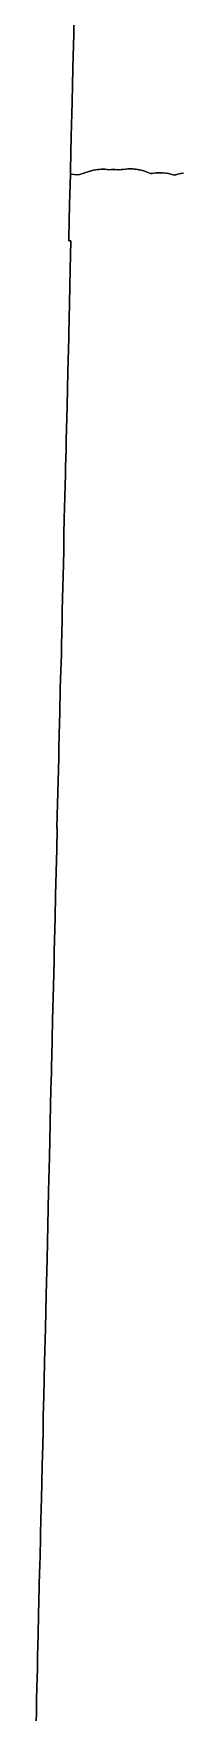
# Model space of a CAD drawing. Header units: inches. Extents: x 141448 to 685535, y 3466439 to 4099221.
# Drawn here: x 286739 to 293683, y 3861551 to 3940774 of the extents above; entities that cross this region are included whole.
import ezdxf

# ---------------------------------------------------------------- set-up
doc = ezdxf.new("R2010")
doc.units = ezdxf.units.IN
doc.header["$MEASUREMENT"] = 0
doc.layers.add('az_county', color=7, linetype='Continuous')

msp = doc.modelspace()

# ---------------------------------------------------------------- linework, layer by layer
at = {"layer": 'az_county'}
for points in [[(288566.125, 3942373.5), (288527.71875, 3940764.5), (288489.21875, 3939149), (288450.78125, 3937540), (288412.40625, 3935930), (288374.09375, 3934321.25), (288369.6875, 3934133.5), (288335.65625, 3932712.5), (288317.0625, 3931934.25), (288297.375, 3931106.5), (288294.875, 3930999.25), (288391.375, 3930997), (288361.875, 3929642), (288326.90625, 3928030.5), (288296, 3926612.5), (288291.59375, 3926422), (288254.09375, 3924809), (288216.6875, 3923199), (288179.21875, 3921588), (288168.53125, 3921127.5), (288147.53125, 3920351), (288137.53125, 3919979.5), (288094.21875, 3918371.5), (288081.625, 3917903.5), (288070.03125, 3917130.75), (288064.53125, 3917130.75), (288060.9375, 3916755.75), (288057.03125, 3916361.75), (288028.96875, 3915147.75), (288018.25, 3914685.25), (287989.65625, 3913538.5), (287977.96875, 3913066.75), (287957.15625, 3911931.25), (287948.5625, 3911457.75), (287911.5625, 3910325.25), (287896.25, 3909857.25), (287870, 3908715.25), (287859, 3908232.25), (287835.59375, 3907105.75), (287825.28125, 3906604), (287796.59375, 3905495.75), (287755.09375, 3903886.25), (287739.125, 3903266), (287746.53125, 3903265.75), (287728.1875, 3902275.5), (287718.59375, 3901757.5), (287689.78125, 3900666.5), (287675.375, 3900119.5), (287650.0625, 3899055), (287611.75, 3897441.75), (287601.96875, 3897024.75), (287573.96875, 3895835.25), (287536.03125, 3894222.5), (287494.125, 3892437.5), (287487.21875, 3892146.5), (287478.03125, 3891754), (287459.40625, 3890959.75), (287422.90625, 3889398.5), (287424.1875, 3889360.5), (287385.6875, 3887755.25), (287347.15625, 3886147.75), (287308.75, 3884542.5), (287272.625, 3882935), (287235.4375, 3881278.5), (287198.3125, 3879672.75), (287161.59375, 3878089), (287141.3125, 3877207.5), (287122.8125, 3876477), (287098.78125, 3875531.5), (287087.375, 3874858.5), (287085.5625, 3874757), (287056.0625, 3873640.25), (287047.28125, 3873249), (287027.65625, 3872379.25), (287009.78125, 3871611.25), (287000.28125, 3871202), (286970.5625, 3870004.75), (286962.28125, 3869669.75), (286930.78125, 3868397.5), (286925.875, 3868198.25), (286891.875, 3866793), (286877.5625, 3866202.25), (286855.875, 3865196.25), (286832.78125, 3864203.25), (286819.375, 3863584.5), (286809.28125, 3863200.25), (286785.875, 3862199.25), (286780.375, 3861900.25), (286776.28125, 3861667), (286739.375, 3860281.25)], [(293695.375, 3934187.5), (293553.5, 3934167.5), (293422.875, 3934140), (293326.09375, 3934115), (293295.875, 3934104.75), (293270.09375, 3934100.5), (293033.1875, 3934157), (292987.5, 3934164.75), (292870.875, 3934181.75), (292702.75, 3934198.5), (292671.5625, 3934198.75), (292581.75, 3934207), (292411.75, 3934203.25), (292406.46875, 3934203.5), (292207.46875, 3934178), (292136.84375, 3934173.75), (291984.75, 3934238.5), (291898.5625, 3934270.75), (291802.46875, 3934297.5), (291767.75, 3934309.5), (291708.75, 3934325), (291614.96875, 3934346), (291574.65625, 3934352), (291544.25, 3934360), (291439.25, 3934375.5), (291387.5625, 3934379.5), (291309.0625, 3934387.75), (291240.5625, 3934390.5), (291080.03125, 3934386.5), (290980.53125, 3934376.75), (290836.4375, 3934366.75), (290805.53125, 3934363), (290772.53125, 3934359), (290646.03125, 3934348.75), (290628.3125, 3934349), (290601.4375, 3934353), (290570.21875, 3934351.75), (290474.71875, 3934357.75), (290400.71875, 3934359), (290310.625, 3934358.5), (290200.21875, 3934352), (290108.625, 3934361.75), (289993.03125, 3934370.5), (289928.8125, 3934373.5), (289827.125, 3934373.5), (289730.21875, 3934367.25), (289661.53125, 3934361), (289561.90625, 3934348.5), (289437.59375, 3934323.5), (289363.5, 3934299.25), (289346.90625, 3934294), (289199.6875, 3934249.75), (289080.90625, 3934214), (289017.90625, 3934193), (288988.1875, 3934180.25), (288953.09375, 3934171.5), (288846.28125, 3934136), (288749, 3934114.5), (288556.40625, 3934130), (288378.28125, 3934134), (288369.6875, 3934133.5), (288374.09375, 3934321.25), (288412.40625, 3935930), (288450.78125, 3937540), (288489.21875, 3939149), (288527.71875, 3940764.5), (288566.125, 3942373.5)], [(286739.375, 3860281.25), (286776.28125, 3861667), (286780.375, 3861900.25), (286785.875, 3862199.25), (286809.28125, 3863200.25), (286819.375, 3863584.5), (286832.78125, 3864203.25), (286855.875, 3865196.25), (286877.5625, 3866202.25), (286891.875, 3866793), (286925.875, 3868198.25), (286930.78125, 3868397.5), (286962.28125, 3869669.75), (286970.5625, 3870004.75), (287000.28125, 3871202), (287009.78125, 3871611.25), (287027.65625, 3872379.25), (287047.28125, 3873249), (287056.0625, 3873640.25), (287085.5625, 3874757), (287087.375, 3874858.5), (287098.78125, 3875531.5), (287122.8125, 3876477), (287141.3125, 3877207.5), (287161.59375, 3878089), (287198.3125, 3879672.75), (287235.4375, 3881278.5), (287272.625, 3882935), (287308.75, 3884542.5), (287347.15625, 3886147.75), (287385.6875, 3887755.25), (287424.1875, 3889360.5), (287422.90625, 3889398.5), (287459.40625, 3890959.75), (287478.03125, 3891754), (287487.21875, 3892146.5), (287494.125, 3892437.5), (287536.03125, 3894222.5), (287573.96875, 3895835.25), (287601.96875, 3897024.75), (287611.75, 3897441.75), (287650.0625, 3899055), (287675.375, 3900119.5), (287689.78125, 3900666.5), (287718.59375, 3901757.5), (287728.1875, 3902275.5), (287746.53125, 3903265.75), (287739.125, 3903266), (287755.09375, 3903886.25), (287796.59375, 3905495.75), (287825.28125, 3906604), (287835.59375, 3907105.75), (287859, 3908232.25), (287870, 3908715.25), (287896.25, 3909857.25), (287911.5625, 3910325.25), (287948.5625, 3911457.75), (287957.15625, 3911931.25), (287977.96875, 3913066.75), (287989.65625, 3913538.5), (288018.25, 3914685.25), (288028.96875, 3915147.75), (288057.03125, 3916361.75), (288060.9375, 3916755.75), (288064.53125, 3917130.75), (288070.03125, 3917130.75), (288081.625, 3917903.5), (288094.21875, 3918371.5), (288137.53125, 3919979.5), (288147.53125, 3920351), (288168.53125, 3921127.5), (288179.21875, 3921588), (288216.6875, 3923199), (288254.09375, 3924809), (288291.59375, 3926422), (288296, 3926612.5), (288326.90625, 3928030.5), (288361.875, 3929642), (288391.375, 3930997), (288294.875, 3930999.25), (288297.375, 3931106.5), (288317.0625, 3931934.25), (288335.65625, 3932712.5), (288369.6875, 3934133.5), (288378.28125, 3934134), (288556.40625, 3934130), (288749, 3934114.5), (288846.28125, 3934136), (288953.09375, 3934171.5), (288988.1875, 3934180.25), (289017.90625, 3934193), (289080.90625, 3934214), (289199.6875, 3934249.75), (289346.90625, 3934294), (289363.5, 3934299.25), (289437.59375, 3934323.5), (289561.90625, 3934348.5), (289661.53125, 3934361), (289730.21875, 3934367.25), (289827.125, 3934373.5), (289928.8125, 3934373.5), (289993.03125, 3934370.5), (290108.625, 3934361.75), (290200.21875, 3934352), (290310.625, 3934358.5), (290400.71875, 3934359), (290474.71875, 3934357.75), (290570.21875, 3934351.75), (290601.4375, 3934353), (290628.3125, 3934349), (290646.03125, 3934348.75), (290772.53125, 3934359), (290805.53125, 3934363), (290836.4375, 3934366.75), (290980.53125, 3934376.75), (291080.03125, 3934386.5), (291240.5625, 3934390.5), (291309.0625, 3934387.75), (291387.5625, 3934379.5), (291439.25, 3934375.5), (291544.25, 3934360), (291574.65625, 3934352), (291614.96875, 3934346), (291708.75, 3934325), (291767.75, 3934309.5), (291802.46875, 3934297.5), (291898.5625, 3934270.75), (291984.75, 3934238.5), (292136.84375, 3934173.75), (292207.46875, 3934178), (292406.46875, 3934203.5), (292411.75, 3934203.25), (292581.75, 3934207), (292671.5625, 3934198.75), (292702.75, 3934198.5), (292870.875, 3934181.75), (292987.5, 3934164.75), (293033.1875, 3934157), (293270.09375, 3934100.5), (293295.875, 3934104.75), (293326.09375, 3934115), (293422.875, 3934140), (293553.5, 3934167.5), (293695.375, 3934187.5)]]:
    msp.add_lwpolyline(points, dxfattribs=at)

doc.saveas('drawing.dxf')
